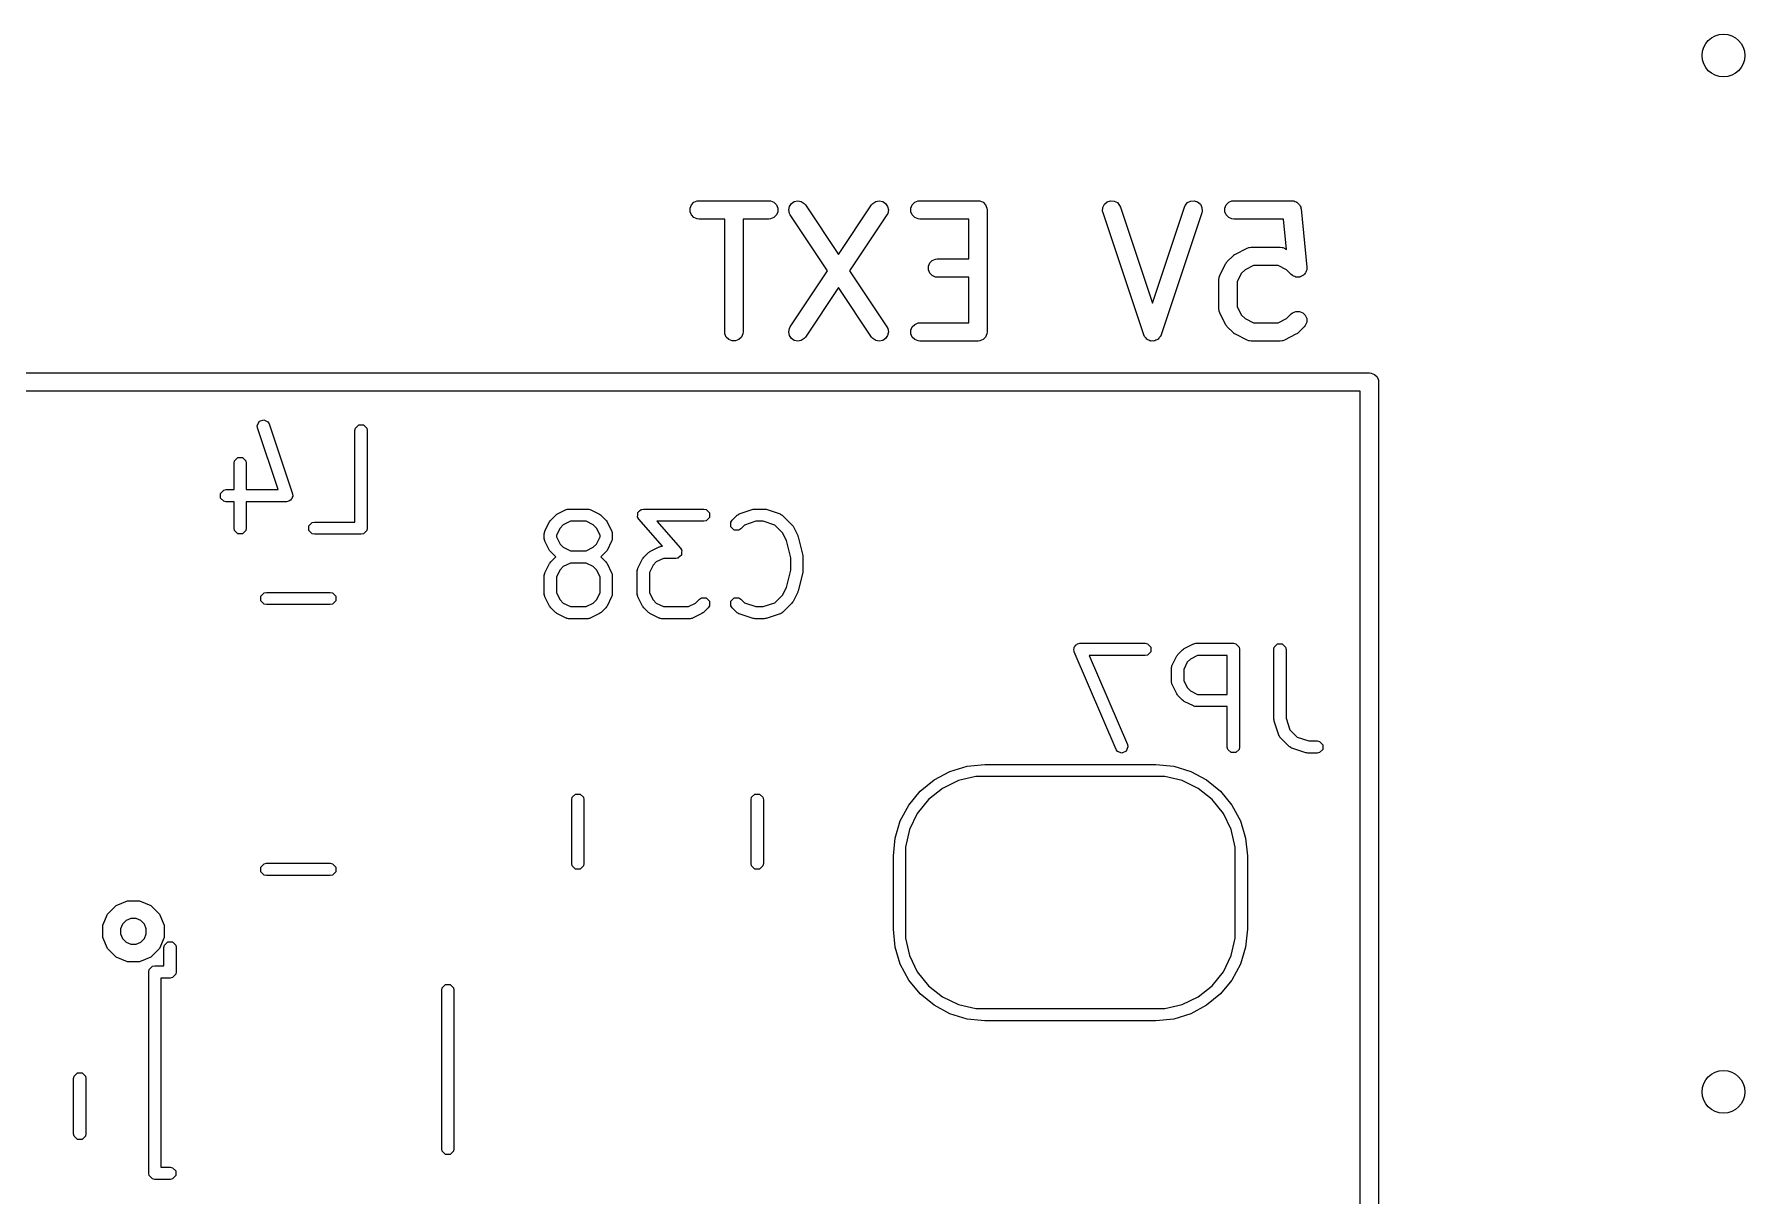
# Model space of a CAD drawing. Header units: inches. Extents: x 0.38 to 5.39, y 0.12 to 3.22.
# Drawn here: x 0.892 to 1.443, y 2.751 to 3.126 of the extents above; entities that cross this region are included whole.
import ezdxf

# ---------------------------------------------------------------- set-up
doc = ezdxf.new("R2010")
doc.units = ezdxf.units.IN
doc.header["$MEASUREMENT"] = 0
doc.layers.add('BLACK', color=250, linetype='CONTINUOUS')

msp = doc.modelspace()

# ---------------------------------------------------------------- linework, layer by layer
at = {"layer": 'BLACK', "linetype": 'CONTINUOUS'}
for p, q in [((1.10316, 3.06993), (1.1036, 3.07099)), ((1.10316, 3.06878), (1.10316, 3.06993)), ((1.1036, 3.06771), (1.10316, 3.06878)), ((1.1036, 3.07099), (1.10442, 3.07181)), ((1.10442, 3.0669), (1.1036, 3.06771)), ((1.10442, 3.07181), (1.10548, 3.07225)), ((1.10548, 3.07225), (1.10606, 3.07231)), ((1.10606, 3.07231), (1.12856, 3.07231)), ((1.12856, 3.07231), (1.12913, 3.07225)), ((1.12913, 3.07225), (1.1302, 3.07181)), ((1.1302, 3.07181), (1.13101, 3.07099)), ((1.13101, 3.06771), (1.1302, 3.0669)), ((1.13101, 3.07099), (1.13145, 3.06993)), ((1.13145, 3.06878), (1.13101, 3.06771)), ((1.13145, 3.06993), (1.13145, 3.06878)), ((1.13498, 3.06936), (1.1352, 3.07049)), ((1.1352, 3.06823), (1.13498, 3.06936)), ((1.1352, 3.07049), (1.13584, 3.07144)), ((1.13547, 3.06772), (1.1352, 3.06823)), ((1.1475, 3.04967), (1.13547, 3.06772)), ((1.13584, 3.07144), (1.1368, 3.07208)), ((1.1368, 3.07208), (1.13793, 3.07231)), ((1.13793, 3.07231), (1.13906, 3.07208)), ((1.13906, 3.07208), (1.14002, 3.07144)), ((1.14002, 3.07144), (1.14039, 3.07099)), ((1.14039, 3.07099), (1.15105, 3.05499)), ((1.15105, 3.05499), (1.16172, 3.07099)), ((1.16663, 3.06772), (1.1546, 3.04967)), ((1.16172, 3.07099), (1.16209, 3.07144)), ((1.16209, 3.07144), (1.16304, 3.07208)), ((1.16304, 3.07208), (1.16417, 3.07231)), ((1.16417, 3.07231), (1.1653, 3.07208)), ((1.1653, 3.07208), (1.16626, 3.07144)), ((1.16626, 3.07144), (1.1669, 3.07049)), ((1.16691, 3.06823), (1.16663, 3.06772)), ((1.1669, 3.07049), (1.16713, 3.06936)), ((1.16713, 3.06936), (1.16691, 3.06823)), ((1.1744, 3.06993), (1.17484, 3.07099)), ((1.1744, 3.06878), (1.1744, 3.06993)), ((1.17484, 3.06771), (1.1744, 3.06878)), ((1.17484, 3.07099), (1.17566, 3.07181)), ((1.17566, 3.0669), (1.17484, 3.06771)), ((1.17566, 3.07181), (1.17672, 3.07225)), ((1.17672, 3.07225), (1.1773, 3.07231)), ((1.1773, 3.07231), (1.19605, 3.07231)), ((1.19605, 3.07231), (1.19662, 3.07225)), ((1.19662, 3.07225), (1.19769, 3.07181)), ((1.19769, 3.07181), (1.1985, 3.07099)), ((1.1985, 3.07099), (1.19894, 3.06993)), ((1.19894, 3.06993), (1.199, 3.06935)), ((1.199, 3.06935), (1.199, 3.02998)), ((1.23624, 3.06898), (1.23632, 3.07013)), ((1.23637, 3.06842), (1.23624, 3.06898)), ((1.23632, 3.07013), (1.23683, 3.07116)), ((1.24949, 3.02905), (1.23637, 3.06842)), ((1.23683, 3.07116), (1.2377, 3.07192)), ((1.2377, 3.07192), (1.2388, 3.07228)), ((1.2388, 3.07228), (1.23995, 3.0722)), ((1.23995, 3.0722), (1.24098, 3.07169)), ((1.24098, 3.07169), (1.24173, 3.07082)), ((1.24173, 3.07082), (1.24197, 3.07029)), ((1.24197, 3.07029), (1.25229, 3.03932)), ((1.25229, 3.03932), (1.26261, 3.07029)), ((1.26821, 3.06842), (1.25509, 3.02905)), ((1.26261, 3.07029), (1.26285, 3.07082)), ((1.26285, 3.07082), (1.2636, 3.07169)), ((1.2636, 3.07169), (1.26463, 3.0722)), ((1.26463, 3.0722), (1.26578, 3.07228)), ((1.26578, 3.07228), (1.26688, 3.07192)), ((1.26688, 3.07192), (1.26775, 3.07116)), ((1.26775, 3.07116), (1.26826, 3.07013)), ((1.26834, 3.06898), (1.26821, 3.06842)), ((1.26826, 3.07013), (1.26834, 3.06898)), ((1.27564, 3.06993), (1.27608, 3.07099)), ((1.27564, 3.06878), (1.27564, 3.06993)), ((1.27608, 3.06771), (1.27564, 3.06878)), ((1.27608, 3.07099), (1.2769, 3.07181)), ((1.2769, 3.0669), (1.27608, 3.06771)), ((1.2769, 3.07181), (1.27796, 3.07225)), ((1.27796, 3.07225), (1.27854, 3.07231)), ((1.27854, 3.07231), (1.29728, 3.07231)), ((1.29728, 3.07231), (1.2975, 3.07229)), ((1.2975, 3.07229), (1.29757, 3.07229)), ((1.29757, 3.07229), (1.29764, 3.07227)), ((1.29764, 3.07227), (1.29786, 3.07225)), ((1.29786, 3.07225), (1.29826, 3.07208)), ((1.29826, 3.07208), (1.29867, 3.07196)), ((1.29867, 3.07196), (1.29879, 3.07187)), ((1.29879, 3.07187), (1.29892, 3.07181)), ((1.29892, 3.07181), (1.29923, 3.0715)), ((1.29923, 3.0715), (1.29956, 3.07123)), ((1.29956, 3.07123), (1.29963, 3.0711)), ((1.29963, 3.0711), (1.29974, 3.07099)), ((1.29974, 3.07099), (1.2999, 3.0706)), ((1.2999, 3.0706), (1.30011, 3.07021)), ((1.30011, 3.07021), (1.30015, 3.07)), ((1.30015, 3.07), (1.30018, 3.06993)), ((1.30018, 3.06993), (1.30018, 3.06986)), ((1.30018, 3.06986), (1.30022, 3.06965)), ((1.30022, 3.06965), (1.3021, 3.0509)), ((1.10548, 3.06646), (1.10442, 3.0669)), ((1.10606, 3.0664), (1.10548, 3.06646)), ((1.11435, 3.0664), (1.10606, 3.0664)), ((1.11435, 3.02998), (1.11435, 3.0664)), ((1.12856, 3.0664), (1.12026, 3.0664)), ((1.12026, 3.0664), (1.12026, 3.02998)), ((1.12913, 3.06646), (1.12856, 3.0664)), ((1.1302, 3.0669), (1.12913, 3.06646)), ((1.17672, 3.06646), (1.17566, 3.0669)), ((1.1773, 3.0664), (1.17672, 3.06646)), ((1.19309, 3.0664), (1.1773, 3.0664)), ((1.19309, 3.05356), (1.19309, 3.0664)), ((1.27796, 3.06646), (1.2769, 3.0669)), ((1.27854, 3.0664), (1.27796, 3.06646)), ((1.29461, 3.0664), (1.27854, 3.0664)), ((1.29559, 3.05663), (1.29461, 3.0664)), ((1.27909, 3.05512), (1.28284, 3.057)), ((1.28284, 3.057), (1.28338, 3.0572)), ((1.28338, 3.0572), (1.28349, 3.05721)), ((1.28349, 3.05721), (1.28358, 3.05725)), ((1.28358, 3.05725), (1.28416, 3.05731)), ((1.28416, 3.05731), (1.29353, 3.05731)), ((1.29353, 3.05731), (1.29411, 3.05725)), ((1.29411, 3.05725), (1.29421, 3.05721)), ((1.29421, 3.05721), (1.29431, 3.0572)), ((1.29431, 3.0572), (1.29486, 3.057)), ((1.29486, 3.057), (1.29559, 3.05663)), ((1.18003, 3.05118), (1.18047, 3.05225)), ((1.18003, 3.05003), (1.18003, 3.05118)), ((1.18047, 3.05225), (1.18128, 3.05306)), ((1.18128, 3.05306), (1.18235, 3.0535)), ((1.18235, 3.0535), (1.18292, 3.05356)), ((1.18292, 3.05356), (1.19309, 3.05356)), ((1.27402, 3.04818), (1.2759, 3.05193)), ((1.2759, 3.05193), (1.27605, 3.05217)), ((1.27605, 3.05217), (1.27608, 3.05225)), ((1.27608, 3.05225), (1.27615, 3.05233)), ((1.27615, 3.05233), (1.2762, 3.05242)), ((1.2762, 3.05242), (1.27626, 3.05247)), ((1.27626, 3.05247), (1.27645, 3.05269)), ((1.27645, 3.05269), (1.27832, 3.05457)), ((1.27832, 3.05457), (1.27855, 3.05475)), ((1.27855, 3.05475), (1.2786, 3.05481)), ((1.2786, 3.05481), (1.27869, 3.05487)), ((1.27869, 3.05487), (1.27877, 3.05494)), ((1.27877, 3.05494), (1.27884, 3.05497)), ((1.27884, 3.05497), (1.27909, 3.05512)), ((1.28486, 3.0514), (1.28216, 3.05005)), ((1.29284, 3.0514), (1.28486, 3.0514)), ((1.29554, 3.05005), (1.29284, 3.0514)), ((1.3021, 3.0509), (1.3021, 3.05032)), ((1.13547, 3.03162), (1.1475, 3.04967)), ((1.1546, 3.04967), (1.16663, 3.03162)), ((1.18047, 3.04897), (1.18003, 3.05003)), ((1.18128, 3.04815), (1.18047, 3.04897)), ((1.18235, 3.04771), (1.18128, 3.04815)), ((1.18292, 3.04765), (1.18235, 3.04771)), ((1.19309, 3.04765), (1.18292, 3.04765)), ((1.19309, 3.03294), (1.19309, 3.04765)), ((1.27371, 3.04686), (1.27377, 3.04743)), ((1.27371, 3.03748), (1.27371, 3.04686)), ((1.27377, 3.04743), (1.27381, 3.04753)), ((1.27381, 3.04764), (1.27402, 3.04818)), ((1.27381, 3.04753), (1.27381, 3.04764)), ((1.28096, 3.04886), (1.27961, 3.04616)), ((1.27961, 3.04616), (1.27961, 3.03818)), ((1.28216, 3.05005), (1.28096, 3.04886)), ((1.29707, 3.04852), (1.29554, 3.05005)), ((1.29752, 3.04815), (1.29707, 3.04852)), ((1.29766, 3.04809), (1.29752, 3.04815)), ((1.29777, 3.048), (1.29766, 3.04809)), ((1.29818, 3.04788), (1.29777, 3.048)), ((1.29858, 3.04771), (1.29818, 3.04788)), ((1.29873, 3.04771), (1.29858, 3.04771)), ((1.29887, 3.04767), (1.29873, 3.04771)), ((1.2993, 3.04771), (1.29887, 3.04767)), ((1.29974, 3.04771), (1.2993, 3.04771)), ((1.29987, 3.04777), (1.29974, 3.04771)), ((1.30002, 3.04778), (1.29987, 3.04777)), ((1.3004, 3.04799), (1.30002, 3.04778)), ((1.3008, 3.04815), (1.3004, 3.04799)), ((1.3009, 3.04826), (1.3008, 3.04815)), ((1.30104, 3.04833), (1.3009, 3.04826)), ((1.30131, 3.04866), (1.30104, 3.04833)), ((1.30161, 3.04897), (1.30131, 3.04866)), ((1.30167, 3.0491), (1.30161, 3.04897)), ((1.30177, 3.04922), (1.30167, 3.0491)), ((1.30189, 3.04963), (1.30177, 3.04922)), ((1.30206, 3.05003), (1.30189, 3.04963)), ((1.3021, 3.05032), (1.30206, 3.05018)), ((1.30206, 3.05018), (1.30206, 3.05003)), ((1.15105, 3.04435), (1.14039, 3.02835)), ((1.16172, 3.02835), (1.15105, 3.04435)), ((1.27377, 3.03691), (1.27371, 3.03748)), ((1.27381, 3.03681), (1.27377, 3.03691)), ((1.27381, 3.0367), (1.27381, 3.03681)), ((1.27402, 3.03616), (1.27381, 3.0367)), ((1.2759, 3.03241), (1.27402, 3.03616)), ((1.27961, 3.03818), (1.28096, 3.03548)), ((1.28096, 3.03548), (1.28216, 3.03429)), ((1.29554, 3.03429), (1.29707, 3.03582)), ((1.29707, 3.03582), (1.29752, 3.03619)), ((1.29752, 3.03619), (1.29858, 3.03663)), ((1.29858, 3.03663), (1.29974, 3.03663)), ((1.29974, 3.03663), (1.3008, 3.03619)), ((1.3008, 3.03619), (1.30161, 3.03537)), ((1.30161, 3.03537), (1.30206, 3.03431)), ((1.11441, 3.02941), (1.11435, 3.02998)), ((1.11485, 3.02834), (1.11441, 3.02941)), ((1.1202, 3.02941), (1.11976, 3.02834)), ((1.12026, 3.02998), (1.1202, 3.02941)), ((1.13498, 3.02998), (1.1352, 3.03111)), ((1.1352, 3.02885), (1.13498, 3.02998)), ((1.1352, 3.03111), (1.13547, 3.03162)), ((1.13584, 3.02789), (1.1352, 3.02885)), ((1.1669, 3.02885), (1.16626, 3.02789)), ((1.16663, 3.03162), (1.16691, 3.03111)), ((1.16713, 3.02998), (1.1669, 3.02885)), ((1.16691, 3.03111), (1.16713, 3.02998)), ((1.1744, 3.03056), (1.17484, 3.03162)), ((1.1744, 3.02941), (1.1744, 3.03056)), ((1.17484, 3.02834), (1.1744, 3.02941)), ((1.17484, 3.03162), (1.17566, 3.03244)), ((1.17566, 3.03244), (1.17672, 3.03288)), ((1.17672, 3.03288), (1.1773, 3.03294)), ((1.1773, 3.03294), (1.19309, 3.03294)), ((1.19894, 3.02941), (1.1985, 3.02834)), ((1.199, 3.02998), (1.19894, 3.02941)), ((1.24972, 3.02852), (1.24949, 3.02905)), ((1.25509, 3.02905), (1.25486, 3.02852)), ((1.27605, 3.03216), (1.2759, 3.03241)), ((1.27608, 3.03209), (1.27605, 3.03216)), ((1.27615, 3.03201), (1.27608, 3.03209)), ((1.2762, 3.03192), (1.27615, 3.03201)), ((1.27626, 3.03187), (1.2762, 3.03192)), ((1.27645, 3.03165), (1.27626, 3.03187)), ((1.27832, 3.02977), (1.27645, 3.03165)), ((1.27855, 3.02958), (1.27832, 3.02977)), ((1.2786, 3.02953), (1.27855, 3.02958)), ((1.27869, 3.02947), (1.2786, 3.02953)), ((1.27877, 3.0294), (1.27869, 3.02947)), ((1.27884, 3.02937), (1.27877, 3.0294)), ((1.27909, 3.02922), (1.27884, 3.02937)), ((1.28284, 3.02734), (1.27909, 3.02922)), ((1.28216, 3.03429), (1.28486, 3.03294)), ((1.28486, 3.03294), (1.29284, 3.03294)), ((1.29284, 3.03294), (1.29554, 3.03429)), ((1.2986, 3.02922), (1.29486, 3.02734)), ((1.29885, 3.02937), (1.2986, 3.02922)), ((1.29892, 3.0294), (1.29885, 3.02937)), ((1.29901, 3.02947), (1.29892, 3.0294)), ((1.29909, 3.02953), (1.29901, 3.02947)), ((1.29915, 3.02958), (1.29909, 3.02953)), ((1.29937, 3.02977), (1.29915, 3.02958)), ((1.30125, 3.03165), (1.29937, 3.02977)), ((1.30161, 3.03209), (1.30125, 3.03165)), ((1.30206, 3.03316), (1.30161, 3.03209)), ((1.30206, 3.03431), (1.30206, 3.03316)), ((1.11567, 3.02753), (1.11485, 3.02834)), ((1.11673, 3.02709), (1.11567, 3.02753)), ((1.11788, 3.02709), (1.11673, 3.02709)), ((1.11895, 3.02753), (1.11788, 3.02709)), ((1.11976, 3.02834), (1.11895, 3.02753)), ((1.1368, 3.02725), (1.13584, 3.02789)), ((1.13793, 3.02703), (1.1368, 3.02725)), ((1.13906, 3.02726), (1.13793, 3.02703)), ((1.14002, 3.0279), (1.13906, 3.02726)), ((1.14039, 3.02835), (1.14002, 3.0279)), ((1.16209, 3.0279), (1.16172, 3.02835)), ((1.16304, 3.02726), (1.16209, 3.0279)), ((1.16417, 3.02703), (1.16304, 3.02726)), ((1.1653, 3.02725), (1.16417, 3.02703)), ((1.16626, 3.02789), (1.1653, 3.02725)), ((1.17566, 3.02753), (1.17484, 3.02834)), ((1.17672, 3.02709), (1.17566, 3.02753)), ((1.1773, 3.02703), (1.17672, 3.02709)), ((1.19605, 3.02703), (1.1773, 3.02703)), ((1.19662, 3.02709), (1.19605, 3.02703)), ((1.19769, 3.02753), (1.19662, 3.02709)), ((1.1985, 3.02834), (1.19769, 3.02753)), ((1.24986, 3.02836), (1.24972, 3.02852)), ((1.24996, 3.02817), (1.24986, 3.02836)), ((1.25024, 3.02793), (1.24996, 3.02817)), ((1.25048, 3.02765), (1.25024, 3.02793)), ((1.25067, 3.02756), (1.25048, 3.02765)), ((1.25083, 3.02742), (1.25067, 3.02756)), ((1.25118, 3.0273), (1.25083, 3.02742)), ((1.25151, 3.02714), (1.25118, 3.0273)), ((1.25172, 3.02712), (1.25151, 3.02714)), ((1.25192, 3.02705), (1.25172, 3.02712)), ((1.25229, 3.02708), (1.25192, 3.02705)), ((1.25266, 3.02705), (1.25229, 3.02708)), ((1.25286, 3.02712), (1.25266, 3.02705)), ((1.25307, 3.02714), (1.25286, 3.02712)), ((1.2534, 3.0273), (1.25307, 3.02714)), ((1.25375, 3.02742), (1.2534, 3.0273)), ((1.25391, 3.02756), (1.25375, 3.02742)), ((1.2541, 3.02765), (1.25391, 3.02756)), ((1.25434, 3.02793), (1.2541, 3.02765)), ((1.25462, 3.02817), (1.25434, 3.02793)), ((1.25472, 3.02836), (1.25462, 3.02817)), ((1.25486, 3.02852), (1.25472, 3.02836)), ((1.28338, 3.02714), (1.28284, 3.02734)), ((1.28349, 3.02713), (1.28338, 3.02714)), ((1.28358, 3.02709), (1.28349, 3.02713)), ((1.28416, 3.02703), (1.28358, 3.02709)), ((1.29353, 3.02703), (1.28416, 3.02703)), ((1.29411, 3.02709), (1.29353, 3.02703)), ((1.29421, 3.02713), (1.29411, 3.02709)), ((1.29431, 3.02714), (1.29421, 3.02713)), ((1.29486, 3.02734), (1.29431, 3.02714)), ((0.68154, 3.01677), (1.32228, 3.01677)), ((1.32228, 3.01677), (1.32286, 3.01671)), ((1.32286, 3.01671), (1.32392, 3.01627)), ((1.32392, 3.01627), (1.32474, 3.01546)), ((1.32474, 3.01546), (1.32518, 3.01439)), ((1.32518, 3.01439), (1.32524, 3.01382)), ((1.32524, 3.01382), (1.32524, 2.50594)), ((1.31933, 3.01087), (0.68449, 3.01087)), ((1.31933, 2.5089), (1.31933, 3.01087)), ((0.96427, 3.00116), (0.9657, 3.00164)), ((0.9657, 3.00164), (0.96705, 3.00096)), ((0.9636, 2.99981), (0.96427, 3.00116)), ((0.96369, 2.99905), (0.9636, 2.99981)), ((0.97033, 2.97914), (0.96369, 2.99905)), ((0.96705, 3.00096), (0.96743, 3.0003)), ((0.96743, 3.0003), (0.97493, 2.9778)), ((0.99509, 2.99817), (0.99524, 2.99893)), ((0.99509, 2.96865), (0.99509, 2.99817)), ((0.99524, 2.99893), (0.99631, 2.99999)), ((0.99631, 2.99999), (0.99781, 2.99999)), ((0.99781, 2.99999), (0.99888, 2.99893)), ((0.99888, 2.99893), (0.99903, 2.99817)), ((0.99903, 2.99817), (0.99903, 2.96668)), ((0.95609, 2.98767), (0.95624, 2.98843)), ((0.95609, 2.97914), (0.95609, 2.98767)), ((0.95624, 2.98843), (0.95731, 2.98949)), ((0.95731, 2.98949), (0.95882, 2.98949)), ((0.95882, 2.98949), (0.95988, 2.98843)), ((0.95988, 2.98843), (0.96003, 2.98767)), ((0.96003, 2.98767), (0.96003, 2.97914)), ((0.95175, 2.97793), (0.95281, 2.97899)), ((0.95175, 2.97642), (0.95175, 2.97793)), ((0.95281, 2.97536), (0.95175, 2.97642)), ((0.95281, 2.97899), (0.95356, 2.97914)), ((0.95356, 2.97521), (0.95281, 2.97536)), ((0.95356, 2.97914), (0.95609, 2.97914)), ((0.95609, 2.97521), (0.95356, 2.97521)), ((0.95609, 2.96668), (0.95609, 2.97521)), ((0.96003, 2.97914), (0.97033, 2.97914)), ((0.97306, 2.97521), (0.96003, 2.97521)), ((0.96003, 2.97521), (0.96003, 2.96668)), ((0.97381, 2.97536), (0.97306, 2.97521)), ((0.97404, 2.97559), (0.97381, 2.97536)), ((0.97435, 2.97569), (0.97404, 2.97559)), ((0.97456, 2.9761), (0.97435, 2.97569)), ((0.97488, 2.97642), (0.97456, 2.9761)), ((0.97503, 2.97704), (0.97488, 2.97675)), ((0.97488, 2.97675), (0.97488, 2.97642)), ((0.97493, 2.9778), (0.97503, 2.97704)), ((0.98024, 2.96743), (0.98131, 2.9685)), ((0.98131, 2.9685), (0.98206, 2.96865)), ((0.98206, 2.96865), (0.99509, 2.96865)), ((1.05637, 2.96579), (1.05787, 2.96879)), ((1.05787, 2.96879), (1.05806, 2.96904)), ((1.05806, 2.96904), (1.05824, 2.9693)), ((1.05824, 2.9693), (1.05974, 2.9708)), ((1.05974, 2.9708), (1.06, 2.97098)), ((1.06, 2.97098), (1.06025, 2.97117)), ((1.06025, 2.97117), (1.06325, 2.97267)), ((1.06459, 2.96894), (1.06229, 2.96779)), ((1.06325, 2.97267), (1.06334, 2.9727)), ((1.06334, 2.9727), (1.06337, 2.97273)), ((1.06337, 2.97273), (1.06368, 2.97279)), ((1.06368, 2.97279), (1.06399, 2.97287)), ((1.06399, 2.97287), (1.06403, 2.97286)), ((1.06403, 2.97286), (1.06413, 2.97288)), ((1.06413, 2.97288), (1.07013, 2.97288)), ((1.06966, 2.96894), (1.06459, 2.96894)), ((1.07196, 2.96779), (1.06966, 2.96894)), ((1.07013, 2.97288), (1.07022, 2.97286)), ((1.07022, 2.97286), (1.07027, 2.97287)), ((1.07027, 2.97287), (1.07057, 2.97279)), ((1.07057, 2.97279), (1.07088, 2.97273)), ((1.07088, 2.97273), (1.07091, 2.9727)), ((1.07091, 2.9727), (1.07101, 2.97267)), ((1.07101, 2.97267), (1.07401, 2.97117)), ((1.07401, 2.97117), (1.07426, 2.97098)), ((1.07426, 2.97098), (1.07452, 2.9708)), ((1.07452, 2.9708), (1.07602, 2.9693)), ((1.07602, 2.9693), (1.07619, 2.96904)), ((1.07619, 2.96904), (1.07639, 2.96879)), ((1.07639, 2.96879), (1.07789, 2.96579)), ((1.08626, 2.97028), (1.08631, 2.97097)), ((1.08631, 2.9702), (1.08626, 2.97028)), ((1.08631, 2.97166), (1.08636, 2.97171)), ((1.08631, 2.97097), (1.08631, 2.97166)), ((1.08631, 2.97016), (1.08631, 2.9702)), ((1.08636, 2.9701), (1.08631, 2.97016)), ((1.08636, 2.97178), (1.08688, 2.97224)), ((1.08636, 2.97171), (1.08636, 2.97178)), ((1.08664, 2.96961), (1.08636, 2.9701)), ((1.09429, 2.96088), (1.08664, 2.96961)), ((1.08688, 2.97224), (1.08737, 2.97273)), ((1.08737, 2.97273), (1.08746, 2.97275)), ((1.08746, 2.97275), (1.08749, 2.97277)), ((1.08749, 2.97277), (1.08758, 2.97277)), ((1.08758, 2.97277), (1.08813, 2.97288)), ((1.08813, 2.97288), (1.10762, 2.97288)), ((1.10762, 2.96894), (1.09246, 2.96894)), ((1.09246, 2.96894), (1.10011, 2.96021)), ((1.10762, 2.97288), (1.10838, 2.97273)), ((1.10838, 2.96909), (1.10762, 2.96894)), ((1.10838, 2.97273), (1.10944, 2.97166)), ((1.10944, 2.97016), (1.10838, 2.96909)), ((1.10944, 2.97166), (1.10944, 2.97016)), ((1.1163, 2.96866), (1.11673, 2.9693)), ((1.1163, 2.96716), (1.1163, 2.96866)), ((1.11673, 2.9693), (1.11823, 2.9708)), ((1.11823, 2.9708), (1.11831, 2.97086)), ((1.11831, 2.97086), (1.11833, 2.9709)), ((1.11833, 2.9709), (1.11861, 2.97105)), ((1.11861, 2.97105), (1.11887, 2.97123)), ((1.11887, 2.97123), (1.11891, 2.97123)), ((1.11891, 2.97123), (1.119, 2.97128)), ((1.119, 2.97128), (1.1235, 2.97278)), ((1.12444, 2.96894), (1.12068, 2.96769)), ((1.1235, 2.97278), (1.12381, 2.97282)), ((1.12381, 2.97282), (1.12412, 2.97288)), ((1.12412, 2.97288), (1.12712, 2.97288)), ((1.1268, 2.96894), (1.12444, 2.96894)), ((1.13056, 2.96769), (1.1268, 2.96894)), ((1.12712, 2.97288), (1.12743, 2.97282)), ((1.12743, 2.97282), (1.12774, 2.97278)), ((1.12774, 2.97278), (1.13224, 2.97128)), ((1.13224, 2.97128), (1.13233, 2.97123)), ((1.13233, 2.97123), (1.13237, 2.97123)), ((1.13237, 2.97123), (1.13264, 2.97105)), ((1.13264, 2.97105), (1.13291, 2.9709)), ((1.13291, 2.9709), (1.13293, 2.97086)), ((1.13293, 2.97086), (1.13301, 2.9708)), ((1.13301, 2.9708), (1.13601, 2.9678)), ((0.95624, 2.96592), (0.95609, 2.96668)), ((0.95731, 2.96486), (0.95624, 2.96592)), ((0.95882, 2.96486), (0.95731, 2.96486)), ((0.95988, 2.96592), (0.95882, 2.96486)), ((0.96003, 2.96668), (0.95988, 2.96592)), ((0.98024, 2.96592), (0.98024, 2.96743)), ((0.98131, 2.96486), (0.98024, 2.96592)), ((0.98206, 2.96471), (0.98131, 2.96486)), ((0.99706, 2.96471), (0.98206, 2.96471)), ((0.99781, 2.96486), (0.99706, 2.96471)), ((0.99888, 2.96592), (0.99781, 2.96486)), ((0.99903, 2.96668), (0.99888, 2.96592)), ((1.05616, 2.96491), (1.05618, 2.96501)), ((1.05616, 2.96341), (1.05616, 2.96491)), ((1.05618, 2.96331), (1.05616, 2.96341)), ((1.05617, 2.96505), (1.05625, 2.96535)), ((1.05618, 2.96501), (1.05617, 2.96505)), ((1.05617, 2.96327), (1.05618, 2.96331)), ((1.05625, 2.96297), (1.05617, 2.96327)), ((1.05625, 2.96535), (1.05631, 2.96566)), ((1.05631, 2.96266), (1.05625, 2.96297)), ((1.05631, 2.96566), (1.05634, 2.9657)), ((1.05634, 2.96263), (1.05631, 2.96266)), ((1.05634, 2.9657), (1.05637, 2.96579)), ((1.05637, 2.96253), (1.05634, 2.96263)), ((1.06125, 2.96674), (1.0601, 2.96445)), ((1.0601, 2.96445), (1.0601, 2.96388)), ((1.0601, 2.96388), (1.06125, 2.96158)), ((1.06229, 2.96779), (1.06125, 2.96674)), ((1.07301, 2.96674), (1.07196, 2.96779)), ((1.07416, 2.96445), (1.07301, 2.96674)), ((1.07301, 2.96158), (1.07416, 2.96388)), ((1.07416, 2.96388), (1.07416, 2.96445)), ((1.07789, 2.96579), (1.07791, 2.9657)), ((1.07791, 2.96263), (1.07789, 2.96253)), ((1.07791, 2.9657), (1.07795, 2.96566)), ((1.07795, 2.96266), (1.07791, 2.96263)), ((1.07795, 2.96566), (1.07801, 2.96535)), ((1.07801, 2.96297), (1.07795, 2.96266)), ((1.07801, 2.96535), (1.07809, 2.96505)), ((1.07809, 2.96327), (1.07801, 2.96297)), ((1.07809, 2.96505), (1.07808, 2.96501)), ((1.07808, 2.96501), (1.0781, 2.96491)), ((1.0781, 2.96341), (1.07808, 2.96331)), ((1.07808, 2.96331), (1.07809, 2.96327)), ((1.0781, 2.96491), (1.0781, 2.96341)), ((1.11737, 2.96609), (1.1163, 2.96716)), ((1.11887, 2.96609), (1.11737, 2.96609)), ((1.11951, 2.96652), (1.11887, 2.96609)), ((1.12068, 2.96769), (1.11951, 2.96652)), ((1.133, 2.96524), (1.13056, 2.96769)), ((1.13426, 2.96272), (1.133, 2.96524)), ((1.13565, 2.95717), (1.13426, 2.96272)), ((1.13601, 2.9678), (1.13619, 2.96754)), ((1.13619, 2.96754), (1.13638, 2.96729)), ((1.13638, 2.96729), (1.13788, 2.96429)), ((1.13788, 2.96429), (1.13794, 2.96408)), ((1.13794, 2.96408), (1.13803, 2.96389)), ((1.13803, 2.96389), (1.13953, 2.95789)), ((1.05787, 2.95953), (1.05637, 2.96253)), ((1.05806, 2.95928), (1.05787, 2.95953)), ((1.05824, 2.95902), (1.05806, 2.95928)), ((1.05974, 2.95752), (1.05824, 2.95902)), ((1.05824, 2.9558), (1.05974, 2.9573)), ((1.0599, 2.95741), (1.05974, 2.95752)), ((1.05974, 2.9573), (1.0599, 2.95741)), ((1.06125, 2.96158), (1.06229, 2.96053)), ((1.06229, 2.96053), (1.06459, 2.95938)), ((1.06459, 2.95938), (1.06966, 2.95938)), ((1.06966, 2.95938), (1.07196, 2.96053)), ((1.07196, 2.96053), (1.07301, 2.96158)), ((1.07452, 2.95752), (1.07436, 2.95741)), ((1.07436, 2.95741), (1.07452, 2.9573)), ((1.07602, 2.95902), (1.07452, 2.95752)), ((1.07452, 2.9573), (1.07602, 2.9558)), ((1.07619, 2.95928), (1.07602, 2.95902)), ((1.07639, 2.95953), (1.07619, 2.95928)), ((1.07789, 2.96253), (1.07639, 2.95953)), ((1.08806, 2.95704), (1.08823, 2.9573)), ((1.08823, 2.9573), (1.08973, 2.9588)), ((1.08973, 2.9588), (1.09, 2.95898)), ((1.09, 2.95898), (1.09024, 2.95917)), ((1.09024, 2.95917), (1.09324, 2.96067)), ((1.09324, 2.96067), (1.09334, 2.9607)), ((1.09334, 2.9607), (1.09337, 2.96073)), ((1.09337, 2.96073), (1.09368, 2.96079)), ((1.09368, 2.96079), (1.09398, 2.96087)), ((1.09398, 2.96087), (1.09403, 2.96086)), ((1.09403, 2.96086), (1.09412, 2.96088)), ((1.09412, 2.96088), (1.09429, 2.96088)), ((1.09987, 2.95758), (1.09938, 2.95709)), ((1.10039, 2.95804), (1.09987, 2.95758)), ((1.10011, 2.96021), (1.10038, 2.95972)), ((1.10038, 2.95972), (1.10044, 2.95966)), ((1.10044, 2.95816), (1.10039, 2.95811)), ((1.10039, 2.95811), (1.10039, 2.95804)), ((1.10044, 2.95966), (1.10044, 2.95962)), ((1.10044, 2.95962), (1.10049, 2.95954)), ((1.10049, 2.95954), (1.10044, 2.95885)), ((1.10044, 2.95885), (1.10044, 2.95816)), ((1.13565, 2.95315), (1.13565, 2.95717)), ((1.13953, 2.95789), (1.13954, 2.95765)), ((1.13954, 2.95765), (1.13959, 2.95741)), ((1.13959, 2.95741), (1.13959, 2.95291)), ((1.05617, 2.95155), (1.05625, 2.95186)), ((1.05625, 2.95186), (1.05631, 2.95217)), ((1.05631, 2.95217), (1.05634, 2.9522)), ((1.05634, 2.9522), (1.05637, 2.95229)), ((1.05637, 2.95229), (1.05787, 2.95529)), ((1.05787, 2.95529), (1.05806, 2.95554)), ((1.05806, 2.95554), (1.05824, 2.9558)), ((1.06125, 2.95325), (1.0601, 2.95095)), ((1.06229, 2.95429), (1.06125, 2.95325)), ((1.06459, 2.95544), (1.06229, 2.95429)), ((1.06966, 2.95544), (1.06459, 2.95544)), ((1.07196, 2.95429), (1.06966, 2.95544)), ((1.07301, 2.95325), (1.07196, 2.95429)), ((1.07416, 2.95095), (1.07301, 2.95325)), ((1.07602, 2.9558), (1.07619, 2.95554)), ((1.07619, 2.95554), (1.07639, 2.95529)), ((1.07639, 2.95529), (1.07789, 2.95229)), ((1.07789, 2.95229), (1.07791, 2.9522)), ((1.07791, 2.9522), (1.07795, 2.95217)), ((1.07795, 2.95217), (1.07801, 2.95186)), ((1.07801, 2.95186), (1.07809, 2.95155)), ((1.08616, 2.95305), (1.08624, 2.95336)), ((1.08618, 2.95301), (1.08616, 2.95305)), ((1.08616, 2.95291), (1.08618, 2.95301)), ((1.08616, 2.94541), (1.08616, 2.95291)), ((1.08624, 2.95336), (1.08631, 2.95367)), ((1.08631, 2.95367), (1.08634, 2.9537)), ((1.08634, 2.9537), (1.08636, 2.95379)), ((1.08636, 2.95379), (1.08786, 2.95679)), ((1.08786, 2.95679), (1.08806, 2.95704)), ((1.09124, 2.95475), (1.09009, 2.95245)), ((1.09009, 2.95245), (1.09009, 2.94588)), ((1.09229, 2.95579), (1.09124, 2.95475)), ((1.09459, 2.95694), (1.09229, 2.95579)), ((1.09862, 2.95694), (1.09459, 2.95694)), ((1.09917, 2.95705), (1.09862, 2.95694)), ((1.09925, 2.95705), (1.09917, 2.95705)), ((1.09929, 2.95707), (1.09925, 2.95705)), ((1.09938, 2.95709), (1.09929, 2.95707)), ((1.13426, 2.9476), (1.13565, 2.95315)), ((1.13953, 2.95243), (1.13803, 2.94644)), ((1.13954, 2.95268), (1.13953, 2.95243)), ((1.13959, 2.95291), (1.13954, 2.95268)), ((1.05616, 2.95141), (1.05618, 2.95151)), ((1.05616, 2.94541), (1.05616, 2.95141)), ((1.05618, 2.95151), (1.05617, 2.95155)), ((1.0601, 2.95095), (1.0601, 2.94588)), ((1.07416, 2.94588), (1.07416, 2.95095)), ((1.07809, 2.95155), (1.07808, 2.95151)), ((1.07808, 2.95151), (1.0781, 2.95141)), ((1.0781, 2.95141), (1.0781, 2.94541)), ((1.133, 2.94508), (1.13426, 2.9476)), ((1.13794, 2.94624), (1.13788, 2.94603)), ((1.13803, 2.94644), (1.13794, 2.94624)), ((0.96471, 2.94479), (0.96577, 2.94585)), ((0.96471, 2.94328), (0.96471, 2.94479)), ((0.96577, 2.94222), (0.96471, 2.94328)), ((0.96577, 2.94585), (0.96653, 2.946)), ((0.96653, 2.94207), (0.96577, 2.94222)), ((0.96653, 2.946), (0.9871, 2.946)), ((0.9871, 2.94207), (0.96653, 2.94207)), ((0.9871, 2.946), (0.98785, 2.94585)), ((0.98785, 2.94222), (0.9871, 2.94207)), ((0.98785, 2.94585), (0.98892, 2.94479)), ((0.98892, 2.94328), (0.98785, 2.94222)), ((0.98892, 2.94479), (0.98892, 2.94328)), ((1.05618, 2.94532), (1.05616, 2.94541)), ((1.05617, 2.94527), (1.05618, 2.94532)), ((1.05625, 2.94497), (1.05617, 2.94527)), ((1.05631, 2.94466), (1.05625, 2.94497)), ((1.05634, 2.94463), (1.05631, 2.94466)), ((1.05637, 2.94453), (1.05634, 2.94463)), ((1.05787, 2.94153), (1.05637, 2.94453)), ((1.05806, 2.94128), (1.05787, 2.94153)), ((1.05824, 2.94102), (1.05806, 2.94128)), ((1.05974, 2.93952), (1.05824, 2.94102)), ((1.0601, 2.94588), (1.06125, 2.94358)), ((1.06125, 2.94358), (1.06229, 2.94253)), ((1.06229, 2.94253), (1.06459, 2.94138)), ((1.06459, 2.94138), (1.06966, 2.94138)), ((1.06966, 2.94138), (1.07196, 2.94253)), ((1.07196, 2.94253), (1.07301, 2.94358)), ((1.07301, 2.94358), (1.07416, 2.94588)), ((1.07602, 2.94102), (1.07452, 2.93952)), ((1.07619, 2.94128), (1.07602, 2.94102)), ((1.07639, 2.94153), (1.07619, 2.94128)), ((1.07789, 2.94453), (1.07639, 2.94153)), ((1.07791, 2.94463), (1.07789, 2.94453)), ((1.07795, 2.94466), (1.07791, 2.94463)), ((1.07801, 2.94497), (1.07795, 2.94466)), ((1.07809, 2.94527), (1.07801, 2.94497)), ((1.0781, 2.94541), (1.07808, 2.94532)), ((1.07808, 2.94532), (1.07809, 2.94527)), ((1.08618, 2.94532), (1.08616, 2.94541)), ((1.08616, 2.94527), (1.08618, 2.94532)), ((1.08624, 2.94497), (1.08616, 2.94527)), ((1.08631, 2.94466), (1.08624, 2.94497)), ((1.08634, 2.94463), (1.08631, 2.94466)), ((1.08636, 2.94453), (1.08634, 2.94463)), ((1.08786, 2.94153), (1.08636, 2.94453)), ((1.08806, 2.94128), (1.08786, 2.94153)), ((1.08823, 2.94102), (1.08806, 2.94128)), ((1.08973, 2.93952), (1.08823, 2.94102)), ((1.09009, 2.94588), (1.09124, 2.94358)), ((1.09124, 2.94358), (1.09229, 2.94253)), ((1.09229, 2.94253), (1.09459, 2.94138)), ((1.09459, 2.94138), (1.10266, 2.94138)), ((1.10266, 2.94138), (1.10496, 2.94253)), ((1.10496, 2.94253), (1.10623, 2.94381)), ((1.10623, 2.94381), (1.10687, 2.94423)), ((1.10687, 2.94423), (1.10838, 2.94423)), ((1.10901, 2.94102), (1.10751, 2.93952)), ((1.10838, 2.94423), (1.10944, 2.94317)), ((1.10944, 2.94166), (1.10901, 2.94102)), ((1.10944, 2.94317), (1.10944, 2.94166)), ((1.1163, 2.94317), (1.11737, 2.94423)), ((1.1163, 2.94166), (1.1163, 2.94317)), ((1.11673, 2.94102), (1.1163, 2.94166)), ((1.11823, 2.93952), (1.11673, 2.94102)), ((1.11737, 2.94423), (1.11887, 2.94423)), ((1.11887, 2.94423), (1.11951, 2.94381)), ((1.11951, 2.94381), (1.12068, 2.94263)), ((1.12068, 2.94263), (1.12444, 2.94138)), ((1.12444, 2.94138), (1.1268, 2.94138)), ((1.1268, 2.94138), (1.13056, 2.94263)), ((1.13056, 2.94263), (1.133, 2.94508)), ((1.13601, 2.94252), (1.13301, 2.93952)), ((1.13619, 2.94278), (1.13601, 2.94252)), ((1.13638, 2.94303), (1.13619, 2.94278)), ((1.13788, 2.94603), (1.13638, 2.94303)), ((1.06, 2.93935), (1.05974, 2.93952)), ((1.06025, 2.93915), (1.06, 2.93935)), ((1.06325, 2.93765), (1.06025, 2.93915)), ((1.06334, 2.93763), (1.06325, 2.93765)), ((1.06337, 2.93759), (1.06334, 2.93763)), ((1.06368, 2.93753), (1.06337, 2.93759)), ((1.06399, 2.93745), (1.06368, 2.93753)), ((1.06403, 2.93746), (1.06399, 2.93745)), ((1.06413, 2.93745), (1.06403, 2.93746)), ((1.07013, 2.93745), (1.06413, 2.93745)), ((1.07022, 2.93746), (1.07013, 2.93745)), ((1.07027, 2.93745), (1.07022, 2.93746)), ((1.07057, 2.93753), (1.07027, 2.93745)), ((1.07088, 2.93759), (1.07057, 2.93753)), ((1.07091, 2.93763), (1.07088, 2.93759)), ((1.07101, 2.93765), (1.07091, 2.93763)), ((1.07401, 2.93915), (1.07101, 2.93765)), ((1.07426, 2.93935), (1.07401, 2.93915)), ((1.07452, 2.93952), (1.07426, 2.93935)), ((1.09, 2.93935), (1.08973, 2.93952)), ((1.09024, 2.93915), (1.09, 2.93935)), ((1.09324, 2.93765), (1.09024, 2.93915)), ((1.09334, 2.93763), (1.09324, 2.93765)), ((1.09337, 2.93759), (1.09334, 2.93763)), ((1.09368, 2.93753), (1.09337, 2.93759)), ((1.09398, 2.93745), (1.09368, 2.93753)), ((1.09403, 2.93746), (1.09398, 2.93745)), ((1.09412, 2.93745), (1.09403, 2.93746)), ((1.10312, 2.93745), (1.09412, 2.93745)), ((1.10322, 2.93746), (1.10312, 2.93745)), ((1.10326, 2.93745), (1.10322, 2.93746)), ((1.10357, 2.93753), (1.10326, 2.93745)), ((1.10388, 2.93759), (1.10357, 2.93753)), ((1.10391, 2.93763), (1.10388, 2.93759)), ((1.104, 2.93765), (1.10391, 2.93763)), ((1.107, 2.93915), (1.104, 2.93765)), ((1.10725, 2.93935), (1.107, 2.93915)), ((1.10751, 2.93952), (1.10725, 2.93935)), ((1.11831, 2.93947), (1.11823, 2.93952)), ((1.11833, 2.93943), (1.11831, 2.93947)), ((1.11861, 2.93927), (1.11833, 2.93943)), ((1.11887, 2.93909), (1.11861, 2.93927)), ((1.11891, 2.93909), (1.11887, 2.93909)), ((1.119, 2.93905), (1.11891, 2.93909)), ((1.1235, 2.93755), (1.119, 2.93905)), ((1.12381, 2.93751), (1.1235, 2.93755)), ((1.12412, 2.93745), (1.12381, 2.93751)), ((1.12712, 2.93745), (1.12412, 2.93745)), ((1.12743, 2.93751), (1.12712, 2.93745)), ((1.12774, 2.93755), (1.12743, 2.93751)), ((1.13224, 2.93905), (1.12774, 2.93755)), ((1.13233, 2.93909), (1.13224, 2.93905)), ((1.13237, 2.93909), (1.13233, 2.93909)), ((1.13264, 2.93927), (1.13237, 2.93909)), ((1.13291, 2.93943), (1.13264, 2.93927)), ((1.13293, 2.93947), (1.13291, 2.93943)), ((1.13301, 2.93952), (1.13293, 2.93947)), ((1.22817, 2.92942), (1.22888, 2.92956)), ((1.22888, 2.92956), (1.2289, 2.92957)), ((1.2289, 2.92957), (1.2289, 2.92957)), ((1.2289, 2.92957), (1.22892, 2.92957)), ((1.22892, 2.92957), (1.24992, 2.92957)), ((1.24992, 2.92957), (1.25067, 2.92942)), ((1.26597, 2.92948), (1.26628, 2.92957)), ((1.26628, 2.92957), (1.26632, 2.92955)), ((1.26632, 2.92955), (1.26642, 2.92957)), ((1.26642, 2.92957), (1.27841, 2.92957)), ((1.27841, 2.92957), (1.27917, 2.92942)), ((1.22695, 2.92758), (1.2271, 2.92795)), ((1.2271, 2.92687), (1.22695, 2.92758)), ((1.2271, 2.92836), (1.22737, 2.92862)), ((1.2271, 2.92795), (1.2271, 2.92836)), ((1.2271, 2.92685), (1.2271, 2.92687)), ((1.22711, 2.92684), (1.2271, 2.92685)), ((1.22711, 2.92683), (1.22711, 2.92684)), ((1.24061, 2.89533), (1.22711, 2.92683)), ((1.22737, 2.92862), (1.22751, 2.92898)), ((1.22751, 2.92898), (1.22788, 2.92914)), ((1.22788, 2.92914), (1.22817, 2.92942)), ((1.24992, 2.92563), (1.23191, 2.92563)), ((1.23191, 2.92563), (1.24423, 2.89688)), ((1.25067, 2.92578), (1.24992, 2.92563)), ((1.25067, 2.92942), (1.25174, 2.92836)), ((1.25174, 2.92685), (1.25067, 2.92578)), ((1.25174, 2.92836), (1.25174, 2.92685)), ((1.25866, 2.92248), (1.26016, 2.92548)), ((1.26016, 2.92548), (1.26035, 2.92573)), ((1.26035, 2.92573), (1.26052, 2.92599)), ((1.26052, 2.92599), (1.26202, 2.92749)), ((1.26202, 2.92749), (1.26229, 2.92767)), ((1.26229, 2.92767), (1.26254, 2.92786)), ((1.26254, 2.92786), (1.26554, 2.92936)), ((1.26458, 2.92448), (1.26353, 2.92344)), ((1.26688, 2.92563), (1.26458, 2.92448)), ((1.26554, 2.92936), (1.26563, 2.92939)), ((1.26563, 2.92939), (1.26566, 2.92942)), ((1.26566, 2.92942), (1.26597, 2.92948)), ((1.27645, 2.92563), (1.26688, 2.92563)), ((1.27645, 2.91307), (1.27645, 2.92563)), ((1.27917, 2.92942), (1.28023, 2.92836)), ((1.28023, 2.92836), (1.28038, 2.9276)), ((1.28038, 2.9276), (1.28038, 2.89611)), ((1.29144, 2.9276), (1.29159, 2.92836)), ((1.29144, 2.90511), (1.29144, 2.9276)), ((1.29159, 2.92836), (1.29266, 2.92942)), ((1.29266, 2.92942), (1.29417, 2.92942)), ((1.29417, 2.92942), (1.29523, 2.92836)), ((1.29523, 2.92836), (1.29538, 2.9276)), ((1.29538, 2.9276), (1.29538, 2.90542)), ((1.25845, 2.92174), (1.25854, 2.92205)), ((1.25847, 2.9217), (1.25845, 2.92174)), ((1.25845, 2.9216), (1.25847, 2.9217)), ((1.25845, 2.9171), (1.25845, 2.9216)), ((1.25854, 2.92205), (1.2586, 2.92236)), ((1.2586, 2.92236), (1.25863, 2.92239)), ((1.25863, 2.92239), (1.25866, 2.92248)), ((1.26353, 2.92344), (1.26238, 2.92114)), ((1.26238, 2.92114), (1.26238, 2.91757)), ((1.25847, 2.91701), (1.25845, 2.9171)), ((1.25845, 2.91696), (1.25847, 2.91701)), ((1.25854, 2.91666), (1.25845, 2.91696)), ((1.2586, 2.91635), (1.25854, 2.91666)), ((1.25863, 2.91632), (1.2586, 2.91635)), ((1.25866, 2.91622), (1.25863, 2.91632)), ((1.26016, 2.91322), (1.25866, 2.91622)), ((1.26035, 2.91297), (1.26016, 2.91322)), ((1.26052, 2.91271), (1.26035, 2.91297)), ((1.26238, 2.91757), (1.26353, 2.91527)), ((1.26353, 2.91527), (1.26458, 2.91422)), ((1.26458, 2.91422), (1.26688, 2.91307)), ((1.26688, 2.91307), (1.27645, 2.91307)), ((1.26202, 2.91121), (1.26052, 2.91271)), ((1.26229, 2.91104), (1.26202, 2.91121)), ((1.26254, 2.91084), (1.26229, 2.91104)), ((1.26554, 2.90934), (1.26254, 2.91084)), ((1.26563, 2.90932), (1.26554, 2.90934)), ((1.26566, 2.90929), (1.26563, 2.90932)), ((1.26597, 2.90922), (1.26566, 2.90929)), ((1.26628, 2.90914), (1.26597, 2.90922)), ((1.26632, 2.90916), (1.26628, 2.90914)), ((1.26642, 2.90914), (1.26632, 2.90916)), ((1.27645, 2.90914), (1.26642, 2.90914)), ((1.27645, 2.89611), (1.27645, 2.90914)), ((1.29151, 2.9048), (1.29144, 2.90511)), ((1.29154, 2.90448), (1.29151, 2.9048)), ((1.29304, 2.89998), (1.29154, 2.90448)), ((1.29538, 2.90542), (1.29663, 2.90167)), ((1.24423, 2.89688), (1.24439, 2.89613)), ((1.29309, 2.8999), (1.29304, 2.89998)), ((1.29309, 2.89985), (1.29309, 2.8999)), ((1.29327, 2.89959), (1.29309, 2.89985)), ((1.29342, 2.89932), (1.29327, 2.89959)), ((1.29347, 2.8993), (1.29342, 2.89932)), ((1.29352, 2.89921), (1.29347, 2.8993)), ((1.29652, 2.89621), (1.29352, 2.89921)), ((1.29663, 2.90167), (1.29897, 2.89933)), ((1.29897, 2.89933), (1.30273, 2.89807)), ((1.30273, 2.89807), (1.30541, 2.89807)), ((1.30541, 2.89807), (1.30616, 2.89793)), ((1.30616, 2.89793), (1.30723, 2.89686)), ((1.30723, 2.89686), (1.30723, 2.89535)), ((1.24104, 2.8947), (1.24061, 2.89533)), ((1.24244, 2.89414), (1.24104, 2.8947)), ((1.24383, 2.89473), (1.24244, 2.89414)), ((1.24439, 2.89613), (1.24383, 2.89473)), ((1.2766, 2.89535), (1.27645, 2.89611)), ((1.27766, 2.89429), (1.2766, 2.89535)), ((1.27917, 2.89429), (1.27766, 2.89429)), ((1.28023, 2.89535), (1.27917, 2.89429)), ((1.28038, 2.89611), (1.28023, 2.89535)), ((1.2966, 2.89616), (1.29652, 2.89621)), ((1.29662, 2.89612), (1.2966, 2.89616)), ((1.2969, 2.89596), (1.29662, 2.89612)), ((1.29716, 2.89579), (1.2969, 2.89596)), ((1.2972, 2.89579), (1.29716, 2.89579)), ((1.29729, 2.89574), (1.2972, 2.89579)), ((1.30179, 2.89424), (1.29729, 2.89574)), ((1.3021, 2.8942), (1.30179, 2.89424)), ((1.30241, 2.89414), (1.3021, 2.8942)), ((1.30541, 2.89414), (1.30241, 2.89414)), ((1.30616, 2.89429), (1.30541, 2.89414)), ((1.30723, 2.89535), (1.30616, 2.89429)), ((1.17739, 2.88184), (1.18186, 2.88552)), ((1.18186, 2.88552), (1.18697, 2.88824)), ((1.18697, 2.88824), (1.19251, 2.88992)), ((1.19538, 2.88656), (1.18976, 2.88527)), ((1.19251, 2.88992), (1.19827, 2.89049)), ((1.19827, 2.88656), (1.19538, 2.88656)), ((1.19827, 2.89049), (1.25339, 2.89049)), ((1.25339, 2.88656), (1.19827, 2.88656)), ((1.25339, 2.89049), (1.25915, 2.88992)), ((1.25627, 2.88656), (1.25339, 2.88656)), ((1.26189, 2.88527), (1.25627, 2.88656)), ((1.25915, 2.88992), (1.26469, 2.88824)), ((1.26469, 2.88824), (1.26979, 2.88552)), ((1.26979, 2.88552), (1.27426, 2.88184)), ((1.065, 2.87912), (1.06515, 2.87988)), ((1.06515, 2.87988), (1.06622, 2.88094)), ((1.06622, 2.88094), (1.06772, 2.88094)), ((1.06772, 2.88094), (1.06879, 2.87988)), ((1.06879, 2.87988), (1.06894, 2.87912)), ((1.12287, 2.87912), (1.12302, 2.87988)), ((1.12302, 2.87988), (1.12409, 2.88094)), ((1.12409, 2.88094), (1.1256, 2.88094)), ((1.1256, 2.88094), (1.12666, 2.87988)), ((1.12666, 2.87988), (1.12681, 2.87912)), ((1.17372, 2.87737), (1.17739, 2.88184)), ((1.18457, 2.88277), (1.18006, 2.87917)), ((1.18976, 2.88527), (1.18457, 2.88277)), ((1.26709, 2.88277), (1.26189, 2.88527)), ((1.2716, 2.87917), (1.26709, 2.88277)), ((1.27426, 2.88184), (1.27794, 2.87737)), ((1.065, 2.85855), (1.065, 2.87912)), ((1.06894, 2.87912), (1.06894, 2.85855)), ((1.12287, 2.85855), (1.12287, 2.87912)), ((1.12681, 2.87912), (1.12681, 2.85855)), ((1.17099, 2.87226), (1.17372, 2.87737)), ((1.17646, 2.87467), (1.17396, 2.86947)), ((1.18006, 2.87917), (1.17646, 2.87467)), ((1.27519, 2.87467), (1.2716, 2.87917)), ((1.27769, 2.86947), (1.27519, 2.87467)), ((1.27794, 2.87737), (1.28067, 2.87226)), ((1.16931, 2.86673), (1.17099, 2.87226)), ((1.17396, 2.86947), (1.17268, 2.86385)), ((1.27898, 2.86385), (1.27769, 2.86947)), ((1.28067, 2.87226), (1.28235, 2.86673)), ((1.16874, 2.86096), (1.16931, 2.86673)), ((1.17268, 2.86385), (1.17268, 2.86096)), ((1.27898, 2.86096), (1.27898, 2.86385)), ((1.28235, 2.86673), (1.28291, 2.86096)), ((0.96471, 2.85739), (0.96577, 2.85845)), ((0.96577, 2.85845), (0.96653, 2.8586)), ((0.96653, 2.8586), (0.9871, 2.8586)), ((0.9871, 2.8586), (0.98785, 2.85845)), ((0.98785, 2.85845), (0.98892, 2.85739)), ((1.06515, 2.8578), (1.065, 2.85855)), ((1.06622, 2.85673), (1.06515, 2.8578)), ((1.06879, 2.8578), (1.06772, 2.85673)), ((1.06894, 2.85855), (1.06879, 2.8578)), ((1.12302, 2.8578), (1.12287, 2.85855)), ((1.12409, 2.85673), (1.12302, 2.8578)), ((1.12666, 2.8578), (1.1256, 2.85673)), ((1.12681, 2.85855), (1.12666, 2.8578)), ((1.16874, 2.83734), (1.16874, 2.86096)), ((1.17268, 2.86096), (1.17268, 2.83734)), ((1.27898, 2.83734), (1.27898, 2.86096)), ((1.28291, 2.86096), (1.28291, 2.83734)), ((0.96471, 2.85588), (0.96471, 2.85739)), ((0.96577, 2.85482), (0.96471, 2.85588)), ((0.96653, 2.85467), (0.96577, 2.85482)), ((0.9871, 2.85467), (0.96653, 2.85467)), ((0.98785, 2.85482), (0.9871, 2.85467)), ((0.98892, 2.85588), (0.98785, 2.85482)), ((0.98892, 2.85739), (0.98892, 2.85588)), ((1.06772, 2.85673), (1.06622, 2.85673)), ((1.1256, 2.85673), (1.12409, 2.85673)), ((0.9138, 2.83861), (0.9153, 2.84224)), ((0.9153, 2.84224), (0.91808, 2.84501)), ((0.91808, 2.84501), (0.9217, 2.84651)), ((0.9217, 2.84651), (0.92562, 2.84651)), ((0.92562, 2.84651), (0.92925, 2.84501)), ((0.92925, 2.84501), (0.93202, 2.84224)), ((0.93202, 2.84224), (0.93352, 2.83861)), ((0.9138, 2.83748), (0.9138, 2.83861)), ((0.9138, 2.83469), (0.9138, 2.83748)), ((0.92015, 2.839), (0.91952, 2.83748)), ((0.91952, 2.83748), (0.91952, 2.83583)), ((0.91952, 2.83583), (0.92015, 2.83431)), ((0.92131, 2.84017), (0.92015, 2.839)), ((0.92284, 2.8408), (0.92131, 2.84017)), ((0.92449, 2.8408), (0.92284, 2.8408)), ((0.92601, 2.84017), (0.92449, 2.8408)), ((0.92718, 2.839), (0.92601, 2.84017)), ((0.92781, 2.83748), (0.92718, 2.839)), ((0.92718, 2.83431), (0.92781, 2.83583)), ((0.92781, 2.83583), (0.92781, 2.83748)), ((0.93352, 2.83861), (0.93352, 2.83469)), ((1.16931, 2.83158), (1.16874, 2.83734)), ((1.17268, 2.83734), (1.17268, 2.83446)), ((1.27898, 2.83446), (1.27898, 2.83734)), ((1.28291, 2.83734), (1.28235, 2.83158)), ((0.9153, 2.83107), (0.9138, 2.83469)), ((0.91808, 2.8283), (0.9153, 2.83107)), ((0.92015, 2.83431), (0.92131, 2.83314)), ((0.92131, 2.83314), (0.92284, 2.83251)), ((0.92284, 2.83251), (0.92449, 2.83251)), ((0.92449, 2.83251), (0.92601, 2.83314)), ((0.92601, 2.83314), (0.92718, 2.83431)), ((0.93202, 2.83107), (0.92925, 2.8283)), ((0.93352, 2.83469), (0.93202, 2.83107)), ((0.9335, 2.83144), (0.93365, 2.83219)), ((0.9335, 2.82553), (0.9335, 2.83144)), ((0.93365, 2.83219), (0.93472, 2.83326)), ((0.93472, 2.83326), (0.93623, 2.83326)), ((0.93623, 2.83326), (0.93729, 2.83219)), ((0.93729, 2.83219), (0.93744, 2.83144)), ((0.93744, 2.83144), (0.93744, 2.82356)), ((1.17099, 2.82604), (1.16931, 2.83158)), ((1.17268, 2.83446), (1.17396, 2.82884)), ((1.27769, 2.82884), (1.27898, 2.83446)), ((1.28235, 2.83158), (1.28067, 2.82604)), ((0.9217, 2.8268), (0.91808, 2.8283)), ((0.92562, 2.8268), (0.9217, 2.8268)), ((0.92925, 2.8283), (0.92562, 2.8268)), ((0.92873, 2.82432), (0.9298, 2.82538)), ((0.9298, 2.82538), (0.93055, 2.82553)), ((0.93055, 2.82553), (0.9335, 2.82553)), ((1.17372, 2.82094), (1.17099, 2.82604)), ((1.17396, 2.82884), (1.17646, 2.82364)), ((1.27519, 2.82364), (1.27769, 2.82884)), ((1.28067, 2.82604), (1.27794, 2.82094)), ((0.92858, 2.82356), (0.92873, 2.82432)), ((0.92858, 2.7586), (0.92858, 2.82356)), ((0.93547, 2.82159), (0.93252, 2.82159)), ((0.93252, 2.82159), (0.93252, 2.76057)), ((0.93623, 2.82174), (0.93547, 2.82159)), ((0.93729, 2.82281), (0.93623, 2.82174)), ((0.93744, 2.82356), (0.93729, 2.82281)), ((1.02322, 2.81841), (1.02429, 2.81948)), ((1.02429, 2.81948), (1.02579, 2.81948)), ((1.02579, 2.81948), (1.02686, 2.81841)), ((1.17739, 2.81646), (1.17372, 2.82094)), ((1.17646, 2.82364), (1.18006, 2.81913)), ((1.2716, 2.81913), (1.27519, 2.82364)), ((1.27794, 2.82094), (1.27426, 2.81646)), ((1.02307, 2.81766), (1.02322, 2.81841)), ((1.02307, 2.76648), (1.02307, 2.81766)), ((1.02686, 2.81841), (1.02701, 2.81766)), ((1.02701, 2.81766), (1.02701, 2.76648)), ((1.18186, 2.81279), (1.17739, 2.81646)), ((1.18006, 2.81913), (1.18457, 2.81554)), ((1.18457, 2.81554), (1.18976, 2.81304)), ((1.26189, 2.81304), (1.26709, 2.81554)), ((1.26709, 2.81554), (1.2716, 2.81913)), ((1.27426, 2.81646), (1.26979, 2.81279)), ((1.18697, 2.81006), (1.18186, 2.81279)), ((1.19251, 2.80838), (1.18697, 2.81006)), ((1.18976, 2.81304), (1.19538, 2.81175)), ((1.19827, 2.80781), (1.19251, 2.80838)), ((1.19538, 2.81175), (1.19827, 2.81175)), ((1.19827, 2.81175), (1.25339, 2.81175)), ((1.25339, 2.81175), (1.25627, 2.81175)), ((1.25915, 2.80838), (1.25339, 2.80781)), ((1.25627, 2.81175), (1.26189, 2.81304)), ((1.26469, 2.81006), (1.25915, 2.80838)), ((1.26979, 2.81279), (1.26469, 2.81006)), ((1.25339, 2.80781), (1.19827, 2.80781)), ((0.90437, 2.7892), (0.90452, 2.78995)), ((0.90437, 2.77132), (0.90437, 2.7892)), ((0.90452, 2.78995), (0.90559, 2.79101)), ((0.90559, 2.79101), (0.90709, 2.79101)), ((0.90709, 2.79101), (0.90816, 2.78995)), ((0.90816, 2.78995), (0.90831, 2.7892)), ((0.90831, 2.7892), (0.90831, 2.77132)), ((0.90452, 2.77056), (0.90437, 2.77132)), ((0.90559, 2.7695), (0.90452, 2.77056)), ((0.90816, 2.77056), (0.90709, 2.7695)), ((0.90831, 2.77132), (0.90816, 2.77056)), ((0.90709, 2.7695), (0.90559, 2.7695)), ((1.02322, 2.76572), (1.02307, 2.76648)), ((1.02429, 2.76466), (1.02322, 2.76572)), ((1.02579, 2.76466), (1.02429, 2.76466)), ((1.02686, 2.76572), (1.02579, 2.76466)), ((1.02701, 2.76648), (1.02686, 2.76572)), ((0.92873, 2.75785), (0.92858, 2.7586)), ((0.93252, 2.76057), (0.93547, 2.76057)), ((0.93547, 2.76057), (0.93623, 2.76042)), ((0.93623, 2.76042), (0.93729, 2.75936)), ((0.93729, 2.75936), (0.93729, 2.75785)), ((0.9298, 2.75678), (0.92873, 2.75785)), ((0.93055, 2.75663), (0.9298, 2.75678)), ((0.93547, 2.75663), (0.93055, 2.75663)), ((0.93623, 2.75678), (0.93547, 2.75663)), ((0.93729, 2.75785), (0.93623, 2.75678))]:
    msp.add_line(p, q, dxfattribs=at)
at = {"layer": 'BLACK'}
for centre in [(1.43646, 3.11913), (1.43646, 3.11913), (1.43646, 2.78488), (1.43646, 2.78488)]:
    msp.add_circle(centre, 0.00689, dxfattribs=at)

doc.saveas('drawing.dxf')
